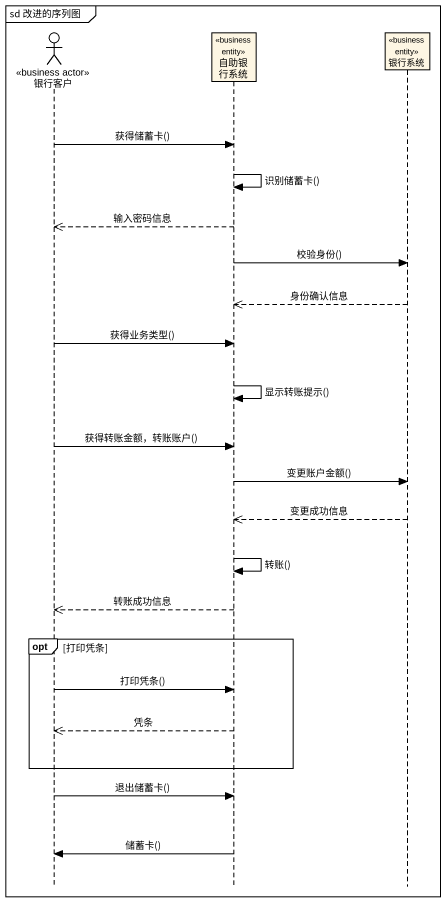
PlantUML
@startuml
mainframe sd 改进的序列图
hide footbox
actor 银行客户 <<business actor>>
participant 自助银行系统 <<business entity>>
participant 银行系统 <<business entity>>

银行客户 -> 自助银行系统 : 获得储蓄卡()
自助银行系统 -> 自助银行系统 : 识别储蓄卡()
自助银行系统 -->> 银行客户 : 输入密码信息
自助银行系统 -> 银行系统 : 校验身份()
银行系统 -->> 自助银行系统 : 身份确认信息
银行客户 -> 自助银行系统 : 获得业务类型()
自助银行系统 -> 自助银行系统 : 显示转账提示()
银行客户 -> 自助银行系统 : 获得转账金额，转账账户()
自助银行系统 -> 银行系统 : 变更账户金额()
银行系统 -->> 自助银行系统 : 变更成功信息
自助银行系统 -> 自助银行系统 : 转账()
自助银行系统 -->> 银行客户 : 转账成功信息
opt 打印凭条
  银行客户 -> 自助银行系统 : 打印凭条()
  自助银行系统 -->> 银行客户 : 凭条
end
银行客户 -> 自助银行系统 : 退出储蓄卡()
自助银行系统 -> 银行客户 : 储蓄卡()
@enduml
